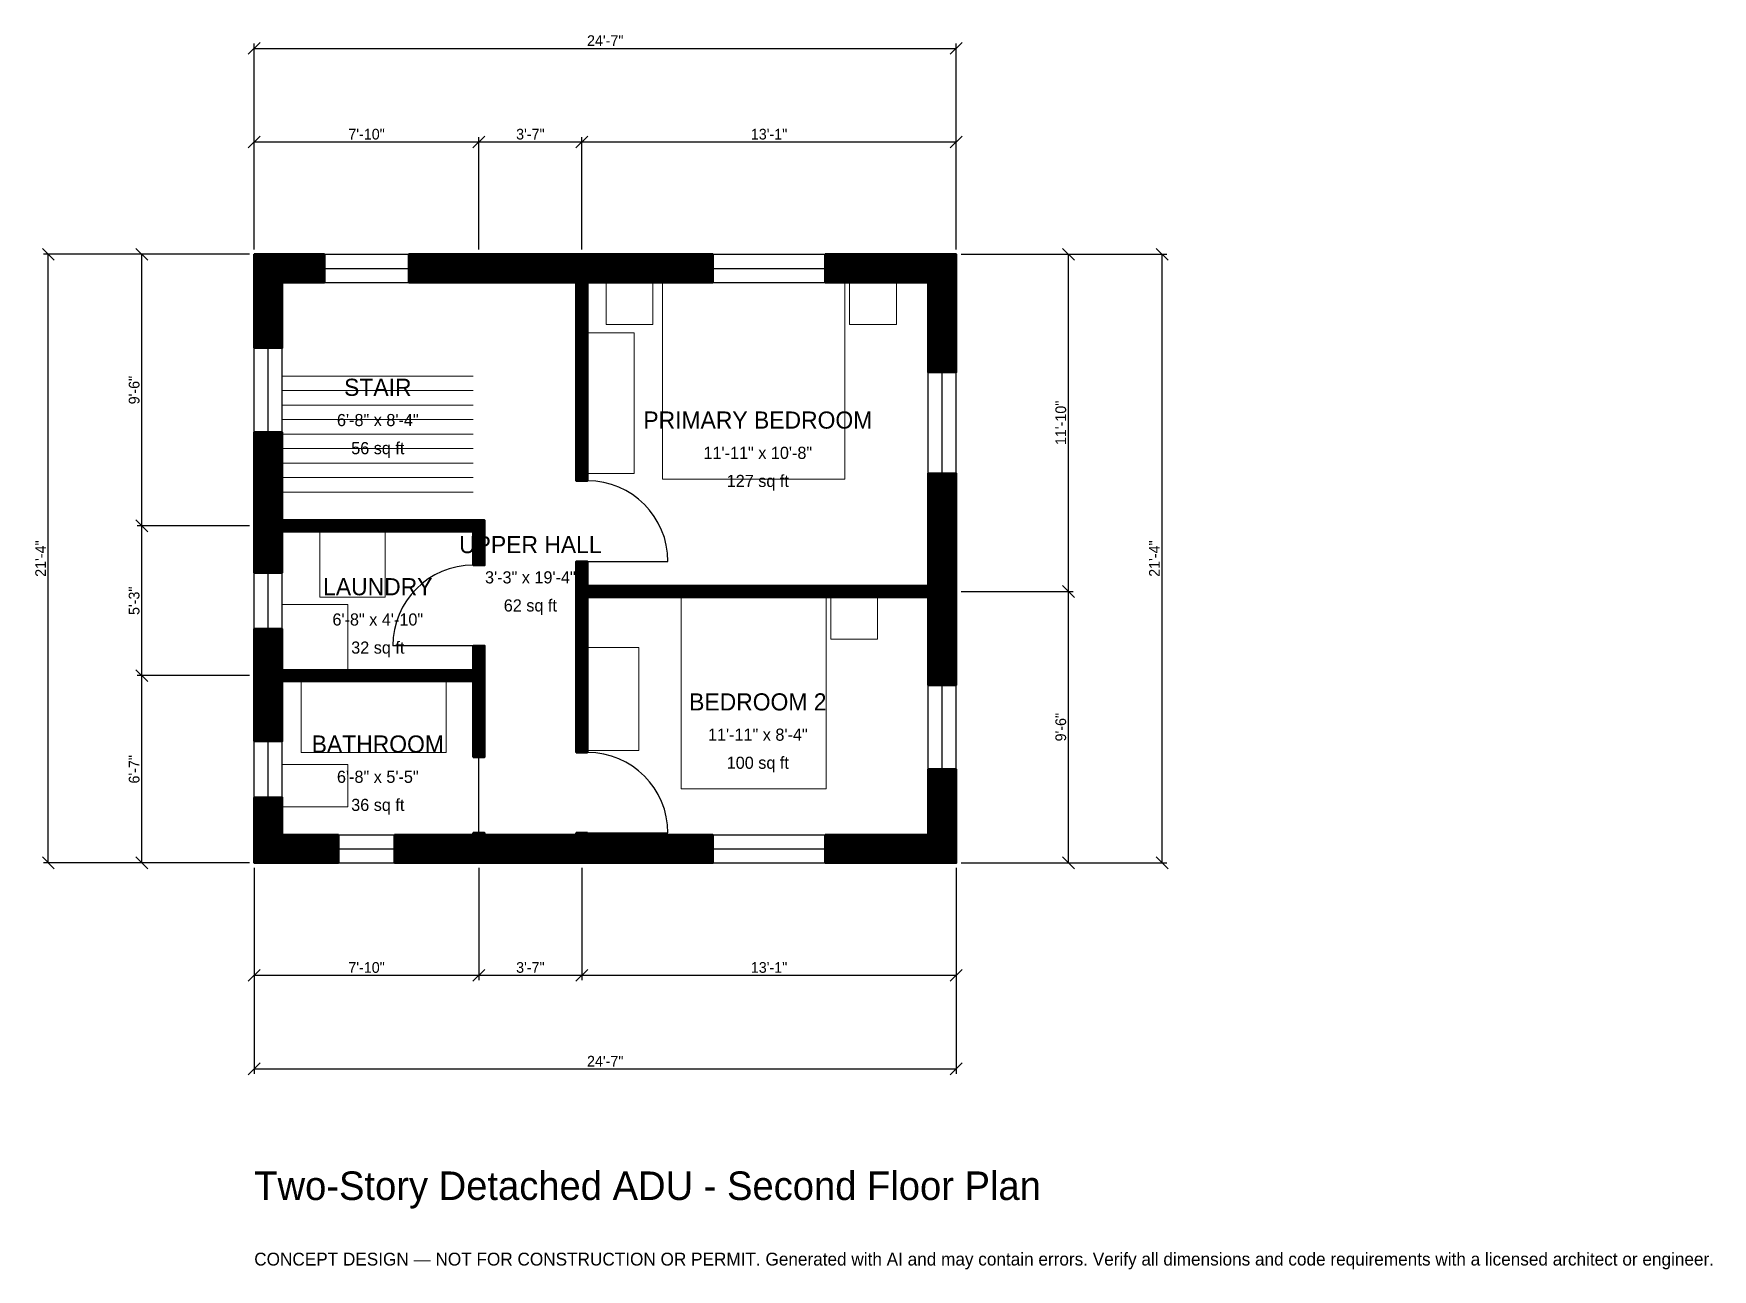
# Model space of a CAD drawing. Header units: inches. Extents: x -93 to 613, y -171 to 349.
import ezdxf
from ezdxf.enums import TextEntityAlignment as Align

# ---------------------------------------------------------------- set-up
doc = ezdxf.new("R2010")
doc.units = ezdxf.units.IN
doc.header["$MEASUREMENT"] = 0
for name, color, linetype, lineweight in [('A-ANNO-DIMS', 1, 'Continuous', 13), ('A-ANNO-TEXT', 7, 'Continuous', 18), ('A-AREA-IDEN', 7, 'Continuous', 18), ('A-DOOR', 2, 'Continuous', 25), ('A-FLOR-FIXT', 9, 'Continuous', 13), ('A-FLOR-STRS', 3, 'Continuous', 18), ('A-FURN', 9, 'Continuous', 13), ('A-GLAZ', 4, 'Continuous', 25), ('A-WALL', 7, 'Continuous', 50), ('A-WALL-PATT', 8, 'Continuous', 13)]:
    doc.layers.add(name, color=color, linetype=linetype, lineweight=lineweight)
doc.dimstyles.new('PLAN', dxfattribs={"dimtxt": 4.5, "dimasz": 3, "dimexe": 2, "dimexo": 2, "dimgap": 1, "dimtad": 1, "dimdec": 0, "dimlunit": 4, "dimtsz": 2.5, "dimcen": 2.5, "dimclrd": 1, "dimclre": 1, "dimazin": 3, "dimtfac": 1, "dimtmove": 0, "dimatfit": 3})

msp = doc.modelspace()

# ---------------------------------------------------------------- hatches: boundary and pattern name
at = {"layer": 'A-WALL-PATT'}
h = msp.add_hatch(dxfattribs=at)
h.set_pattern_fill('ANSI31', color=8, scale=0.8)
h.paths.add_polyline_path([(88.5827, 0), (59.0551, 0), (59.0551, 11.811), (88.5827, 11.811), (92.126, 11.811), (92.126, 12.5984), (96.8504, 12.5984), (96.8504, 11.811), (100.3937, 11.811), (131.8898, 11.811), (135.4331, 11.811), (135.4331, 12.5984), (140.1575, 12.5984), (140.1575, 11.811), (143.7008, 11.811), (192.9134, 11.811), (192.9134, 0), (143.7008, 0), (140.1575, 0), (140.1575, 0), (135.4331, 0), (135.4331, 0), (131.8898, 0), (100.3937, 0), (96.8504, 0), (96.8504, 0), (92.126, 0), (92.126, 0), (88.5827, 0)])
h.paths.add_polyline_path([(11.811, 0), (11.811, 0), (0, 0), (0, 0), (0, 0), (0, 11.811), (0, 11.811), (0, 27.5591), (11.811, 27.5591), (11.811, 11.811), (35.4331, 11.811), (35.4331, 0), (11.811, 0)])
h.paths.add_polyline_path([(0, 72.8346), (0, 76.378), (0, 76.378), (0, 81.1024), (0, 81.1024), (0, 84.6457), (0, 98.4252), (11.811, 98.4252), (11.811, 84.6457), (11.811, 81.1024), (92.126, 81.1024), (92.126, 91.3386), (96.8504, 91.3386), (96.8504, 81.1024), (96.8504, 76.378), (96.8504, 44.4882), (92.126, 44.4882), (92.126, 76.378), (11.811, 76.378), (11.811, 72.8346), (11.811, 51.1811), (0, 51.1811), (0, 72.8346)])
h.paths.add_polyline_path([(0, 135.8268), (0, 139.3701), (0, 139.3701), (0, 144.0945), (0, 144.0945), (0, 147.6378), (0, 181.1024), (11.811, 181.1024), (11.811, 147.6378), (11.811, 144.0945), (92.126, 144.0945), (96.8504, 144.0945), (96.8504, 139.3701), (96.8504, 125.1969), (92.126, 125.1969), (92.126, 139.3701), (11.811, 139.3701), (11.811, 135.8268), (11.811, 122.0472), (0, 122.0472), (0, 135.8268)])
h.paths.add_polyline_path([(0, 244.0945), (0, 244.0945), (0, 255.9055), (0, 255.9055), (0, 255.9056), (11.811, 255.9056), (11.811, 255.9055), (29.5276, 255.9055), (29.5276, 244.0945), (11.811, 244.0945), (11.811, 216.5354), (0, 216.5354), (0, 244.0945)])
h.paths.add_polyline_path([(88.5827, 255.9055), (100.3937, 255.9055), (131.8898, 255.9055), (135.4331, 255.9055), (135.4331, 255.9056), (140.1575, 255.9056), (140.1575, 255.9055), (143.7008, 255.9055), (192.9134, 255.9055), (192.9134, 244.0945), (143.7008, 244.0945), (140.1575, 244.0945), (140.1575, 160.6299), (135.4331, 160.6299), (135.4331, 244.0945), (131.8898, 244.0945), (100.3937, 244.0945), (88.5827, 244.0945), (64.9606, 244.0945), (64.9606, 255.9055), (88.5827, 255.9055)])
h.paths.add_polyline_path([(283.4646, 255.9055), (283.4646, 255.9056), (295.2756, 255.9056), (295.2756, 255.9055), (295.2756, 255.9055), (295.2756, 244.0945), (295.2756, 244.0945), (295.2756, 206.2992), (283.4646, 206.2992), (283.4646, 244.0945), (240.1575, 244.0945), (240.1575, 255.9055), (283.4646, 255.9055)])
h.paths.add_polyline_path([(295.2756, 120.0787), (295.2756, 116.5354), (295.2756, 116.5354), (295.2756, 111.811), (295.2756, 111.811), (295.2756, 108.2677), (295.2756, 74.8031), (283.4646, 74.8031), (283.4646, 108.2677), (283.4646, 111.811), (140.1575, 111.811), (140.1575, 46.4567), (135.4331, 46.4567), (135.4331, 111.811), (135.4331, 116.5354), (135.4331, 126.7717), (140.1575, 126.7717), (140.1575, 116.5354), (283.4646, 116.5354), (283.4646, 120.0787), (283.4646, 163.7795), (295.2756, 163.7795), (295.2756, 120.0787)])
h.paths.add_polyline_path([(295.2756, 11.811), (295.2756, 11.811), (295.2756, 0), (295.2756, 0), (295.2756, 0), (283.4646, 0), (283.4646, 0), (240.1575, 0), (240.1575, 11.811), (283.4646, 11.811), (283.4646, 39.3701), (295.2756, 39.3701), (295.2756, 11.811)])

# ---------------------------------------------------------------- linework, layer by layer
at = {"layer": 'A-DOOR'}
for p, q in [((140.1575, 126.7717), (174.0157, 126.7717)), ((92.126, 91.3386), (58.2677, 91.3386)), ((94.4882, 12.5984), (94.4882, 44.4882)), ((140.1575, 12.5984), (174.0157, 12.5984))]:
    msp.add_line(p, q, dxfattribs=at)
for centre, start, end in [((140.1575, 126.7717), 0, 90), ((92.126, 91.3386), 90, 180), ((140.1575, 12.5984), 0, 90)]:
    msp.add_arc(centre, 33.8583, start, end, dxfattribs=at)
at = {"layer": 'A-FLOR-FIXT'}
for points in [[(19.685, 46.4567), (80.7087, 46.4567), (80.7087, 76.378), (19.685, 76.378)], [(11.811, 23.622), (39.3701, 23.622), (39.3701, 41.3386), (11.811, 41.3386)]]:
    msp.add_lwpolyline(points, close=True, dxfattribs=at)
at = {"layer": 'A-FLOR-STRS'}
for p, q in [((11.811, 204.7244), (92.126, 204.7244)), ((11.811, 198.622), (92.126, 198.622)), ((11.811, 192.5197), (92.126, 192.5197)), ((11.811, 186.4173), (92.126, 186.4173)), ((11.811, 180.315), (92.126, 180.315)), ((11.811, 174.2126), (92.126, 174.2126)), ((11.811, 168.1102), (92.126, 168.1102)), ((11.811, 162.0079), (92.126, 162.0079)), ((11.811, 155.9055), (92.126, 155.9055))]:
    msp.add_line(p, q, dxfattribs=at)
at = {"layer": 'A-FURN'}
for points in [[(148.0315, 226.378), (167.7165, 226.378), (167.7165, 244.0945), (148.0315, 244.0945)], [(171.6535, 161.4173), (248.4252, 161.4173), (248.4252, 244.0945), (171.6535, 244.0945)], [(250.3937, 226.378), (270.0787, 226.378), (270.0787, 244.0945), (250.3937, 244.0945)], [(140.1575, 163.7795), (159.8425, 163.7795), (159.8425, 222.8346), (140.1575, 222.8346)], [(27.5591, 111.811), (55.1181, 111.811), (55.1181, 139.3701), (27.5591, 139.3701)], [(11.811, 81.1024), (39.3701, 81.1024), (39.3701, 108.6614), (11.811, 108.6614)], [(179.5276, 31.1024), (240.5512, 31.1024), (240.5512, 111.811), (179.5276, 111.811)], [(242.5197, 94.0945), (262.2047, 94.0945), (262.2047, 111.811), (242.5197, 111.811)], [(140.1575, 47.2441), (161.811, 47.2441), (161.811, 90.5512), (140.1575, 90.5512)]]:
    msp.add_lwpolyline(points, close=True, dxfattribs=at)
at = {"layer": 'A-GLAZ'}
for p, q in [((29.5276, 255.9055), (64.9606, 255.9055)), ((192.9134, 255.9055), (240.1575, 255.9055)), ((29.5276, 250), (64.9606, 250)), ((192.9134, 250), (240.1575, 250)), ((29.5276, 244.0945), (64.9606, 244.0945)), ((192.9134, 244.0945), (240.1575, 244.0945)), ((0, 181.1024), (0, 216.5354)), ((5.9055, 181.1024), (5.9055, 216.5354)), ((11.811, 181.1024), (11.811, 216.5354)), ((283.4646, 163.7795), (283.4646, 206.2992)), ((289.3701, 163.7795), (289.3701, 206.2992)), ((295.2756, 163.7795), (295.2756, 206.2992)), ((0, 98.4252), (0, 122.0472)), ((5.9055, 98.4252), (5.9055, 122.0472)), ((11.811, 98.4252), (11.811, 122.0472)), ((283.4646, 39.3701), (283.4646, 74.8031)), ((289.3701, 39.3701), (289.3701, 74.8031)), ((295.2756, 39.3701), (295.2756, 74.8031)), ((0, 27.5591), (0, 51.1811)), ((5.9055, 27.5591), (5.9055, 51.1811)), ((11.811, 27.5591), (11.811, 51.1811)), ((35.4331, 11.811), (59.0551, 11.811)), ((192.9134, 11.811), (240.1575, 11.811)), ((35.4331, 5.9055), (59.0551, 5.9055)), ((35.4331, 0), (59.0551, 0)), ((192.9134, 5.9055), (240.1575, 5.9055)), ((192.9134, 0), (240.1575, 0))]:
    msp.add_line(p, q, dxfattribs=at)
at = {"layer": 'A-WALL'}
for points in [[(0, 244.0945), (0, 244.0945), (0, 255.9055), (0, 255.9055), (0, 255.9056), (11.811, 255.9056), (11.811, 255.9055), (29.5276, 255.9055), (29.5276, 244.0945), (11.811, 244.0945), (11.811, 216.5354), (0, 216.5354), (0, 244.0945)], [(88.5827, 255.9055), (100.3937, 255.9055), (131.8898, 255.9055), (135.4331, 255.9055), (135.4331, 255.9056), (140.1575, 255.9056), (140.1575, 255.9055), (143.7008, 255.9055), (192.9134, 255.9055), (192.9134, 244.0945), (143.7008, 244.0945), (140.1575, 244.0945), (140.1575, 160.6299), (135.4331, 160.6299), (135.4331, 244.0945), (131.8898, 244.0945), (100.3937, 244.0945), (88.5827, 244.0945), (64.9606, 244.0945), (64.9606, 255.9055), (88.5827, 255.9055)], [(283.4646, 255.9055), (283.4646, 255.9056), (295.2756, 255.9056), (295.2756, 255.9055), (295.2756, 255.9055), (295.2756, 244.0945), (295.2756, 244.0945), (295.2756, 206.2992), (283.4646, 206.2992), (283.4646, 244.0945), (240.1575, 244.0945), (240.1575, 255.9055), (283.4646, 255.9055)], [(0, 135.8268), (0, 139.3701), (0, 139.3701), (0, 144.0945), (0, 144.0945), (0, 147.6378), (0, 181.1024), (11.811, 181.1024), (11.811, 147.6378), (11.811, 144.0945), (92.126, 144.0945), (96.8504, 144.0945), (96.8504, 139.3701), (96.8504, 125.1969), (92.126, 125.1969), (92.126, 139.3701), (11.811, 139.3701), (11.811, 135.8268), (11.811, 122.0472), (0, 122.0472), (0, 135.8268)], [(295.2756, 120.0787), (295.2756, 116.5354), (295.2756, 116.5354), (295.2756, 111.811), (295.2756, 111.811), (295.2756, 108.2677), (295.2756, 74.8031), (283.4646, 74.8031), (283.4646, 108.2677), (283.4646, 111.811), (140.1575, 111.811), (140.1575, 46.4567), (135.4331, 46.4567), (135.4331, 111.811), (135.4331, 116.5354), (135.4331, 126.7717), (140.1575, 126.7717), (140.1575, 116.5354), (283.4646, 116.5354), (283.4646, 120.0787), (283.4646, 163.7795), (295.2756, 163.7795), (295.2756, 120.0787)], [(0, 72.8346), (0, 76.378), (0, 76.378), (0, 81.1024), (0, 81.1024), (0, 84.6457), (0, 98.4252), (11.811, 98.4252), (11.811, 84.6457), (11.811, 81.1024), (92.126, 81.1024), (92.126, 91.3386), (96.8504, 91.3386), (96.8504, 81.1024), (96.8504, 76.378), (96.8504, 44.4882), (92.126, 44.4882), (92.126, 76.378), (11.811, 76.378), (11.811, 72.8346), (11.811, 51.1811), (0, 51.1811), (0, 72.8346)], [(295.2756, 11.811), (295.2756, 11.811), (295.2756, 0), (295.2756, 0), (295.2756, 0), (283.4646, 0), (283.4646, 0), (240.1575, 0), (240.1575, 11.811), (283.4646, 11.811), (283.4646, 39.3701), (295.2756, 39.3701), (295.2756, 11.811)], [(11.811, 0), (11.811, 0), (0, 0), (0, 0), (0, 0), (0, 11.811), (0, 11.811), (0, 27.5591), (11.811, 27.5591), (11.811, 11.811), (35.4331, 11.811), (35.4331, 0), (11.811, 0)], [(88.5827, 0), (59.0551, 0), (59.0551, 11.811), (88.5827, 11.811), (92.126, 11.811), (92.126, 12.5984), (96.8504, 12.5984), (96.8504, 11.811), (100.3937, 11.811), (131.8898, 11.811), (135.4331, 11.811), (135.4331, 12.5984), (140.1575, 12.5984), (140.1575, 11.811), (143.7008, 11.811), (192.9134, 11.811), (192.9134, 0), (143.7008, 0), (140.1575, 0), (140.1575, 0), (135.4331, 0), (135.4331, 0), (131.8898, 0), (100.3937, 0), (96.8504, 0), (96.8504, 0), (92.126, 0), (92.126, 0), (88.5827, 0)]]:
    msp.add_lwpolyline(points, close=True, dxfattribs=at)

# ---------------------------------------------------------------- texts
at = {"layer": 'A-ANNO-TEXT'}
for s, height, p in [('Two-Story Detached ADU - Second Floor Plan', 12, (0, -141.7323)), ('CONCEPT DESIGN — NOT FOR CONSTRUCTION OR PERMIT. Generated with AI and may contain errors. Verify all dimensions and code requirements with a licensed architect or engineer.', 5.4, (0, -169.2913))]:
    msp.add_text(s, height=height, dxfattribs=at).set_placement(p)
at = {"layer": 'A-AREA-IDEN'}
for s, height, p in [('STAIR', 7.2, (51.9685, 200)), ('6\'-8" x 8\'-4"', 5.1, (51.9685, 186.2205)), ('PRIMARY BEDROOM', 7.2, (211.811, 186.2205)), ('56 sq ft', 5.1, (51.9685, 174.4094)), ('11\'-11" x 10\'-8"', 5.1, (211.811, 172.4409)), ('127 sq ft', 5.1, (211.811, 160.6299)), ('UPPER HALL', 7.2, (116.1417, 133.8583)), ('3\'-3" x 19\'-4"', 5.1, (116.1417, 120.0787)), ('LAUNDRY', 7.2, (51.9685, 116.1417)), ('62 sq ft', 5.1, (116.1417, 108.2677)), ('6\'-8" x 4\'-10"', 5.1, (51.9685, 102.3622)), ('32 sq ft', 5.1, (51.9685, 90.5512)), ('BEDROOM 2', 7.2, (211.811, 67.7165)), ('11\'-11" x 8\'-4"', 5.1, (211.811, 53.937)), ('BATHROOM', 7.2, (51.9685, 50)), ('100 sq ft', 5.1, (211.811, 42.126)), ('6\'-8" x 5\'-5"', 5.1, (51.9685, 36.2205)), ('36 sq ft', 5.1, (51.9685, 24.4094))]:
    msp.add_text(s, height=height, dxfattribs=at).set_placement(p, align=Align.MIDDLE_CENTER)

# ---------------------------------------------------------------- dimensions: what is measured, and where the dimension line sits
at = {"layer": 'A-ANNO-DIMS'}
for base, p1, p2, text in [((0, 342.5197), (0, 255.9055), (295.2756, 255.9055), '24\'-7"'), ((0, 303.1496), (0, 255.9055), (94.4882, 255.9055), '7\'-10"'), ((94.4882, 303.1496), (94.4882, 255.9055), (137.7953, 255.9055), '3\'-7"'), ((137.7953, 303.1496), (137.7953, 255.9055), (295.2756, 255.9055), '13\'-1"'), ((0, -47.2441), (0, 0), (94.4882, 0), '7\'-10"'), ((0, -86.6142), (0, 0), (295.2756, 0), '24\'-7"'), ((94.4882, -47.2441), (94.4882, 0), (137.7953, 0), '3\'-7"'), ((137.7953, -47.2441), (137.7953, 0), (295.2756, 0), '13\'-1"')]:
    msp.add_linear_dim(base=base, p1=p1, p2=p2, text=text, dimstyle='PLAN', dxfattribs=at).render()
for base, p1, p2, text in [((-86.6142, 0), (0, 0), (0, 255.9055), '21\'-4"'), ((-47.2441, 141.7323), (0, 141.7323), (0, 255.9055), '9\'-6"'), ((342.5197, 114.1732), (295.2756, 114.1732), (295.2756, 255.9055), '11\'-10"'), ((381.8898, 0), (295.2756, 0), (295.2756, 255.9055), '21\'-4"'), ((-47.2441, 78.7402), (0, 78.7402), (0, 141.7323), '5\'-3"'), ((342.5197, 0), (295.2756, 0), (295.2756, 114.1732), '9\'-6"'), ((-47.2441, 0), (0, 0), (0, 78.7402), '6\'-7"')]:
    msp.add_linear_dim(base=base, p1=p1, p2=p2, angle=90, text=text, dimstyle='PLAN', dxfattribs=at).render()

doc.saveas('drawing.dxf')
